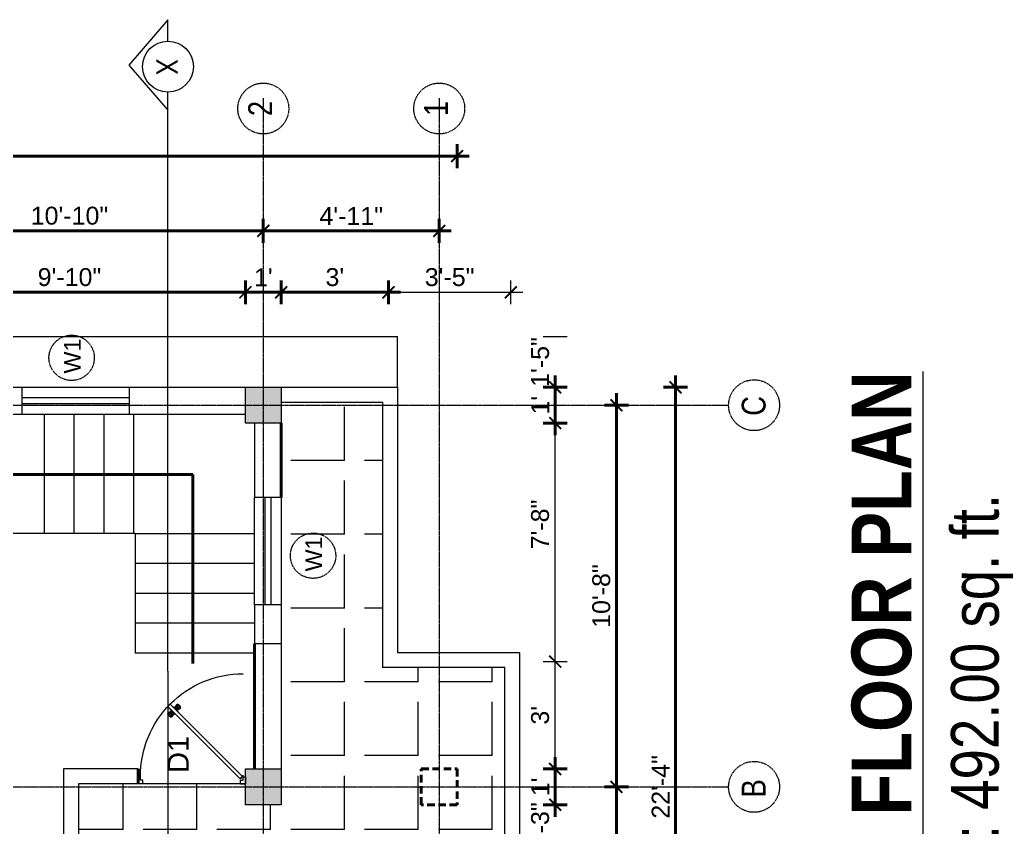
# Model space of a CAD drawing. Header units: inches. Extents: x 141029 to 166402, y -23568 to -18036.
# Drawn here: x 165023.8 to 165356.9, y -21848.3 to -21577.6 of the extents above; entities that cross this region are included whole.
import ezdxf

# ---------------------------------------------------------------- set-up
doc = ezdxf.new("R2010")
doc.units = ezdxf.units.IN
doc.header["$LTSCALE"] = 0.5
doc.header["$MEASUREMENT"] = 0
doc.header["$PDMODE"] = 66
doc.linetypes.add('CENTER', pattern=[2, 1.25, -0.25, 0.25, -0.25])
doc.linetypes.add('HIDDEN', pattern=[0.375, 0.25, -0.125])
for name, color, linetype, lineweight in [('Annotate-Lite.w', 177, 'Continuous', 9), ('Annotations-Bold.w', 177, 'Continuous', 13), ('DOOR & WIN', 1, 'Continuous', 25), ('PUERTAS', 7, 'Continuous', 9), ('TEXT', 220, 'Continuous', 9), ('Text-100.w', 254, 'Continuous', 9), ('wall', 1, 'Continuous', 40)]:
    doc.layers.add(name, color=color, linetype=linetype, lineweight=lineweight)
doc.styles.add('ARAIL', font='ARIALN.TTF')
doc.styles.add('arial', font='arial.ttf')
doc.styles.add('DIMTEXT', font='arial.ttf', dxfattribs={"height": 6})
doc.styles.add('gaurav', font='arial.ttf')
doc.styles.get("Standard").update_dxf_attribs({"font": 'arial.ttf'})
doc.dimstyles.new('1 by 96', dxfattribs={"dimtxt": 6, "dimasz": 4, "dimexe": 4, "dimexo": 4, "dimgap": 2, "dimtad": 1, "dimdec": 0, "dimzin": 0, "dimdsep": 46, "dimlunit": 4, "dimtxsty": 'Standard', "dimblk": 'ARCHTICK', "dimcen": 0, "dimdle": 4, "dimadec": 0, "dimazin": 0, "dimtfac": 1, "dimtdec": 0, "dimtix": 1, "dimtofl": 0, "dimtmove": 1, "dimatfit": 3, "dimldrblk": 'ARCHTICK', "dimfxl": 4, "dimfxlon": 1, "dimtolj": 1, "dimtzin": 0, "dimlwd": -1, "dimlwe": -1, "dimarcsym": 0})

# ---------------------------------------------------------------- blocks, each defined once
blk = doc.blocks.new('3ft')
at = {"layer": 'PUERTAS', "color": 6}
for p, q in [((1.01, 2.52), (25.23, 26.74)), ((26.05, 25.92), (25.23, 26.74)), ((26.05, 25.92), (1.77, 1.64)), ((0, 2.4), (0, 0)), ((0.72, 2.4), (0, 2.4)), ((1.6, 0), (0, 0)), ((0.72, 1.52), (0.72, 2.44)), ((0.8, 1.52), (0.72, 1.52)), ((0.8, 1.52), (0.8, 2.41)), ((0.8, 1.2), (0.8, 1.52)), ((1.6, 1.2), (0.8, 1.2)), ((1.57, 1.84), (0.94, 2.47)), ((1.63, 1.89), (0.97, 2.55)), ((1.63, 1.89), (1.57, 1.84)), ((1.77, 1.64), (1.57, 1.84)), ((1.6, 0), (1.6, 1.2)), ((34.4, 0), (34.4, 1.2)), ((34.4, 1.2), (35.2, 1.2)), ((34.4, 0), (36, 0)), ((35.2, 1.2), (35.2, 2.4)), ((35.2, 2.4), (36, 2.4)), ((36, 0), (36, 2.4))]:
    blk.add_line(p, q, dxfattribs=at)
at = {"layer": 'PUERTAS', "color": 1}
for p, q in [((22.58, 26.7), (22.14, 26.26)), ((22.67, 26.73), (22.17, 26.23)), ((22.61, 26.67), (22.58, 26.7)), ((23.45, 25.91), (22.79, 26.73)), ((21.67, 25.73), (22.17, 26.23)), ((22.49, 24.95), (21.67, 25.61)), ((21.7, 25.82), (22.14, 26.26)), ((21.73, 25.79), (21.7, 25.82)), ((22.6, 24.96), (23.02, 25.38)), ((22.61, 24.25), (22.92, 24.72)), ((22.62, 24.13), (22.61, 24.14)), ((22.7, 25.07), (22.71, 25.06)), ((22.82, 25.06), (23.08, 25.32)), ((22.94, 24.95), (22.83, 25.07)), ((22.92, 24.72), (22.92, 24.72)), ((22.93, 24.94), (23.19, 25.21)), ((22.93, 24.84), (22.93, 24.83)), ((23.44, 25.81), (23.02, 25.38)), ((23.34, 25.58), (23.08, 25.32)), ((23.46, 25.47), (23.19, 25.21)), ((23.33, 25.7), (23.34, 25.69)), ((23.45, 25.46), (23.33, 25.57)), ((23.56, 23.3), (24.03, 23.61)), ((23.57, 25.47), (23.57, 25.47)), ((24.15, 25.79), (23.68, 25.48)), ((23.68, 25.48), (23.68, 25.48)), ((24.03, 23.61), (24.03, 23.62)), ((24.14, 23.62), (24.14, 23.62)), ((24.25, 23.62), (24.51, 23.89)), ((24.27, 25.78), (24.26, 25.79)), ((24.26, 23.29), (24.69, 23.71)), ((24.26, 23.63), (24.37, 23.52)), ((24.37, 23.52), (24.63, 23.77)), ((24.37, 23.4), (24.37, 23.4)), ((24.78, 24.15), (24.51, 23.89)), ((24.89, 24.03), (24.63, 23.77)), ((25.11, 24.14), (24.69, 23.71)), ((24.77, 24.14), (24.88, 24.03)), ((24.79, 24.38), (24.78, 24.37)), ((24.78, 24.26), (24.78, 24.26)), ((25.1, 24.84), (24.79, 24.38)), ((25, 24.03), (25, 24.03)), ((25.09, 24.96), (25.1, 24.95)), ((25.22, 24.14), (26.03, 23.48)), ((26.04, 23.37), (25.54, 22.86)), ((23.44, 23.31), (23.45, 23.3)), ((24.26, 23.18), (24.92, 22.37)), ((25.04, 22.36), (25.54, 22.86)), ((25.1, 22.42), (25.13, 22.39)), ((25.13, 22.39), (25.57, 22.83)), ((26.01, 23.27), (25.57, 22.83)), ((25.98, 23.3), (26.01, 23.27))]:
    blk.add_line(p, q, dxfattribs=at)
at = {"layer": 'PUERTAS', "color": 8}
for p, q in [((23.41, 25.77), (22.65, 26.71)), ((23.46, 25.83), (22.72, 26.75)), ((22.57, 24.94), (21.65, 25.68)), ((22.63, 24.99), (21.69, 25.75)), ((22.74, 25.1), (21.84, 25.9)), ((22.13, 26.28), (21.98, 26.13)), ((22.88, 25.24), (22.01, 26.06)), ((22.13, 26.28), (22.27, 26.42)), ((22.29, 26.41), (22.27, 26.42)), ((23.16, 25.52), (22.34, 26.39)), ((23.3, 25.66), (22.5, 26.56)), ((22.69, 24.32), (23.02, 24.83)), ((22.95, 24.96), (22.84, 25.07)), ((22.98, 24.99), (22.86, 25.1)), ((23.03, 25.04), (22.91, 25.15)), ((22.91, 24.53), (23.1, 24.91)), ((23.11, 25.12), (22.99, 25.23)), ((23.13, 24.76), (23.18, 24.99)), ((23.28, 25.3), (23.17, 25.41)), ((23.36, 25.37), (23.25, 25.49)), ((23.31, 24.94), (23.28, 25.08)), ((23.41, 25.43), (23.3, 25.54)), ((23.46, 25.09), (23.32, 25.13)), ((23.44, 25.45), (23.33, 25.56)), ((23.64, 25.27), (23.41, 25.22)), ((23.87, 25.49), (23.49, 25.3)), ((24.08, 25.71), (23.57, 25.38)), ((23.63, 23.38), (24.14, 23.72)), ((23.84, 23.6), (24.22, 23.79)), ((24.07, 23.82), (24.3, 23.88)), ((24.25, 24), (24.39, 23.97)), ((24.27, 23.64), (24.38, 23.53)), ((24.3, 23.67), (24.41, 23.56)), ((24.3, 23.32), (25.06, 22.38)), ((24.35, 23.72), (24.46, 23.61)), ((24.4, 24.15), (24.43, 24.01)), ((24.41, 23.43), (25.2, 22.53)), ((24.43, 23.8), (24.54, 23.69)), ((24.58, 24.33), (24.52, 24.1)), ((24.55, 23.57), (25.37, 22.7)), ((24.6, 23.97), (24.72, 23.86)), ((24.8, 24.56), (24.61, 24.18)), ((25.02, 24.77), (24.68, 24.26)), ((24.68, 24.05), (24.79, 23.94)), ((24.73, 24.1), (24.85, 23.99)), ((24.76, 24.13), (24.87, 24.02)), ((24.83, 23.85), (25.7, 23.03)), ((24.97, 23.99), (25.87, 23.2)), ((25.08, 24.1), (26.02, 23.34)), ((25.14, 24.15), (26.06, 23.41)), ((24.25, 23.26), (24.99, 22.34)), ((25.58, 22.82), (25.43, 22.67)), ((25.58, 22.82), (25.73, 22.97)), ((25.72, 22.98), (25.73, 22.97)), ((0, 0), (36, 0))]:
    blk.add_line(p, q, dxfattribs=at)
at = {"layer": 'PUERTAS', "color": 2}
for p, q in [((21.99, 26.11), (21.98, 26.13)), ((25.42, 22.68), (25.43, 22.67))]:
    blk.add_line(p, q, dxfattribs=at)
at = {"layer": 'PUERTAS', "color": 6}
for radius in [0.155, 0.0752]:
    blk.add_circle((0.82, 2.56), radius, dxfattribs=at)
blk.add_arc((0.82, 2.56), 34.38, 359.7285, 90.0333, dxfattribs=at)
at = {"layer": 'PUERTAS', "color": 1}
for centre, start, end in [((22.73, 26.68), 38.9236, 135), ((22.54, 25.01), 231.0764, 315), ((22.67, 24.2), 135, 225), ((22.77, 25.12), 225, 315), ((22.99, 24.89), 135, 219.7428), ((22.87, 24.78), 315, 39.7428), ((23.28, 25.63), 315, 45), ((23.39, 25.86), 315, 38.9236), ((23.51, 25.41), 50.2572, 135), ((23.62, 25.53), 230.2572, 315), ((24.09, 23.56), 50.2572, 135), ((24.2, 23.68), 230.2572, 315), ((24.2, 25.73), 45, 135), ((24.42, 23.46), 135, 225), ((24.84, 24.31), 135, 219.7428), ((24.72, 24.21), 315, 39.7428), ((24.94, 23.98), 45, 135), ((25.04, 24.89), 315, 45), ((25.17, 24.08), 51.0764, 135), ((25.98, 23.42), 315, 51.0764), ((23.51, 23.36), 225, 315), ((24.32, 23.23), 135, 218.9236), ((24.98, 22.42), 218.9236, 315)]:
    blk.add_arc(centre, 0.08, start, end, dxfattribs=at)
blk = doc.blocks.new('*U217')
at = {"color": 3}
blk.add_blockref('3ft', (0, 0), dxfattribs=at)
blk = doc.blocks.new('_ArchTick')
at = {"color": 0, "linetype": 'ByBlock', "const_width": 0.15}
blk.add_lwpolyline([(-0.5, -0.5), (0.5, 0.5)], dxfattribs=at)
blk = doc.blocks.new('*D634')
at = {"layer": 'Defpoints', "color": 0, "transparency": 16777216}
for p in [(165099.43, -21668.94), (164981.43, -21700.81), (165099.43, -21700.81)]:
    blk.add_point(p, dxfattribs=at)
at = {"layer": 'wall', "color": 0, "transparency": 16777216}
for p, q in [((164981.43, -21672.94), (164981.43, -21664.94)), ((165099.43, -21672.94), (165099.43, -21664.94)), ((164977.43, -21668.94), (165103.43, -21668.94))]:
    blk.add_line(p, q, dxfattribs=at)
at = {"layer": 'wall', "color": 0, "transparency": 16777216, "xscale": 4, "yscale": 4, "zscale": 4, "rotation": 180}
blk.add_blockref('_ArchTick', (164981.43, -21668.94), dxfattribs=at)
at = {"layer": 'wall', "color": 0, "transparency": 16777216, "xscale": 4, "yscale": 4, "zscale": 4}
blk.add_blockref('_ArchTick', (165099.43, -21668.94), dxfattribs=at)
at = {"layer": 'wall', "color": 0, "transparency": 16777216, "insert": (165040.43, -21663.88), "char_height": 6, "attachment_point": 5}
blk.add_mtext('\\A1;9\'-10"', dxfattribs=at)
blk = doc.blocks.new('*D635')
at = {"layer": 'Defpoints', "color": 0, "transparency": 16777216}
for p in [(165111.43, -21668.94), (165099.43, -21700.81), (165111.43, -21700.81)]:
    blk.add_point(p, dxfattribs=at)
at = {"layer": 'wall', "color": 0, "transparency": 16777216}
for p, q in [((165099.43, -21672.94), (165099.43, -21664.94)), ((165111.43, -21672.94), (165111.43, -21664.94)), ((165095.43, -21668.94), (165115.43, -21668.94))]:
    blk.add_line(p, q, dxfattribs=at)
at = {"layer": 'wall', "color": 0, "transparency": 16777216, "xscale": 4, "yscale": 4, "zscale": 4, "rotation": 180}
blk.add_blockref('_ArchTick', (165099.43, -21668.94), dxfattribs=at)
at = {"layer": 'wall', "color": 0, "transparency": 16777216, "xscale": 4, "yscale": 4, "zscale": 4}
blk.add_blockref('_ArchTick', (165111.43, -21668.94), dxfattribs=at)
at = {"layer": 'wall', "color": 0, "transparency": 16777216, "insert": (165105.43, -21663.93), "char_height": 6, "attachment_point": 5}
blk.add_mtext("\\A1;1'", dxfattribs=at)
blk = doc.blocks.new('*D637')
at = {"layer": 'Defpoints', "color": 0, "transparency": 16777216}
for p in [(165105.43, -21648.34), (164975.43, -21700.81), (165105.43, -21700.81)]:
    blk.add_point(p, dxfattribs=at)
at = {"layer": 'wall', "color": 0, "transparency": 16777216}
for p, q in [((164975.43, -21652.34), (164975.43, -21644.34)), ((165105.43, -21652.34), (165105.43, -21644.34)), ((164971.43, -21648.34), (165109.43, -21648.34))]:
    blk.add_line(p, q, dxfattribs=at)
at = {"layer": 'wall', "color": 0, "transparency": 16777216, "xscale": 4, "yscale": 4, "zscale": 4, "rotation": 180}
blk.add_blockref('_ArchTick', (164975.43, -21648.34), dxfattribs=at)
at = {"layer": 'wall', "color": 0, "transparency": 16777216, "xscale": 4, "yscale": 4, "zscale": 4}
blk.add_blockref('_ArchTick', (165105.43, -21648.34), dxfattribs=at)
at = {"layer": 'wall', "color": 0, "transparency": 16777216, "insert": (165040.43, -21643.28), "char_height": 6, "attachment_point": 5}
blk.add_mtext('\\A1;10\'-10"', dxfattribs=at)
blk = doc.blocks.new('*D638')
at = {"layer": 'Defpoints', "color": 0, "transparency": 16777216}
for p in [(165164.43, -21648.34), (165105.43, -21700.81), (165164.43, -21828.81)]:
    blk.add_point(p, dxfattribs=at)
at = {"layer": 'wall', "color": 0, "transparency": 16777216}
for p, q in [((165105.43, -21652.34), (165105.43, -21644.34)), ((165164.43, -21652.34), (165164.43, -21644.34)), ((165101.43, -21648.34), (165168.43, -21648.34))]:
    blk.add_line(p, q, dxfattribs=at)
at = {"layer": 'wall', "color": 0, "transparency": 16777216, "xscale": 4, "yscale": 4, "zscale": 4, "rotation": 180}
blk.add_blockref('_ArchTick', (165105.43, -21648.34), dxfattribs=at)
at = {"layer": 'wall', "color": 0, "transparency": 16777216, "xscale": 4, "yscale": 4, "zscale": 4}
blk.add_blockref('_ArchTick', (165164.43, -21648.34), dxfattribs=at)
at = {"layer": 'wall', "color": 0, "transparency": 16777216, "insert": (165134.93, -21643.33), "char_height": 6, "attachment_point": 5}
blk.add_mtext('\\A1;4\'-11"', dxfattribs=at)
blk = doc.blocks.new('*D639')
at = {"layer": 'Defpoints', "color": 0, "transparency": 16777216}
for p in [(164823.43, -21623.26), (164823.43, -21828.81), (165170.43, -21828.81)]:
    blk.add_point(p, dxfattribs=at)
at = {"layer": 'wall', "color": 0, "transparency": 16777216}
for p, q in [((164823.43, -21627.26), (164823.43, -21619.26)), ((165170.43, -21627.26), (165170.43, -21619.26)), ((165174.43, -21623.26), (164819.43, -21623.26))]:
    blk.add_line(p, q, dxfattribs=at)
at = {"layer": 'wall', "color": 0, "transparency": 16777216, "xscale": 4, "yscale": 4, "zscale": 4, "rotation": 180}
blk.add_blockref('_ArchTick', (164823.43, -21623.26), dxfattribs=at)
at = {"layer": 'wall', "color": 0, "transparency": 16777216, "xscale": 4, "yscale": 4, "zscale": 4}
blk.add_blockref('_ArchTick', (165170.43, -21623.26), dxfattribs=at)
at = {"layer": 'wall', "color": 0, "transparency": 16777216, "insert": (164996.93, -21618.19), "char_height": 6, "attachment_point": 5}
blk.add_mtext('\\A1;28\'-11"', dxfattribs=at)
blk = doc.blocks.new('*D643')
at = {"layer": 'Defpoints', "color": 0, "transparency": 16777216}
for p in [(165170.43, -21840.81), (165203.34, -21840.81), (165170.43, -21855.81)]:
    blk.add_point(p, dxfattribs=at)
at = {"layer": 'wall', "color": 0, "transparency": 16777216}
for p, q in [((165199.34, -21840.81), (165207.34, -21840.81)), ((165199.34, -21855.81), (165207.34, -21855.81))]:
    blk.add_line(p, q, dxfattribs=at)
at = {"layer": 'wall', "color": 0, "transparency": 16777216, "insert": (165198.28, -21848.31), "char_height": 6, "attachment_point": 5, "rotation": 90}
blk.add_mtext('\\A1;1\'-3"', dxfattribs=at)
blk = doc.blocks.new('*D644')
at = {"layer": 'Defpoints', "color": 0, "transparency": 16777216}
for p in [(165170.43, -21828.81), (165203.34, -21828.81), (165170.43, -21840.81)]:
    blk.add_point(p, dxfattribs=at)
at = {"layer": 'wall', "color": 0, "transparency": 16777216}
for p, q in [((165203.34, -21844.81), (165203.34, -21824.81)), ((165199.34, -21828.81), (165207.34, -21828.81)), ((165199.34, -21840.81), (165207.34, -21840.81))]:
    blk.add_line(p, q, dxfattribs=at)
at = {"layer": 'wall', "color": 0, "transparency": 16777216, "xscale": 4, "yscale": 4, "zscale": 4}
for p, rotation in [((165203.34, -21828.81), 90), ((165203.34, -21840.81), 270)]:
    blk.add_blockref('_ArchTick', p, dxfattribs=dict(at, rotation=rotation))
at = {"layer": 'wall', "color": 0, "transparency": 16777216, "insert": (165198.33, -21834.81), "char_height": 6, "attachment_point": 5, "rotation": 90}
blk.add_mtext("\\A1;1'", dxfattribs=at)
blk = doc.blocks.new('*D645')
at = {"layer": 'Defpoints', "color": 0, "transparency": 16777216}
for p in [(165111.43, -21700.81), (165203.34, -21700.81), (165111.43, -21712.81)]:
    blk.add_point(p, dxfattribs=at)
at = {"layer": 'wall', "color": 0, "transparency": 16777216}
for p, q in [((165203.34, -21716.81), (165203.34, -21696.81)), ((165199.34, -21700.81), (165207.34, -21700.81)), ((165199.34, -21712.81), (165207.34, -21712.81))]:
    blk.add_line(p, q, dxfattribs=at)
at = {"layer": 'wall', "color": 0, "transparency": 16777216, "xscale": 4, "yscale": 4, "zscale": 4}
for p, rotation in [((165203.34, -21700.81), 90), ((165203.34, -21712.81), 270)]:
    blk.add_blockref('_ArchTick', p, dxfattribs=dict(at, rotation=rotation))
at = {"layer": 'wall', "color": 0, "transparency": 16777216, "insert": (165198.33, -21706.81), "char_height": 6, "attachment_point": 5, "rotation": 90}
blk.add_mtext("\\A1;1'", dxfattribs=at)
blk = doc.blocks.new('*D646')
at = {"layer": 'Defpoints', "color": 0, "transparency": 16777216}
for p in [(165170.43, -21834.81), (165223.86, -21834.81), (165170.43, -21962.81)]:
    blk.add_point(p, dxfattribs=at)
at = {"layer": 'wall', "color": 0, "transparency": 16777216}
for p, q in [((165223.86, -21966.81), (165223.86, -21830.81)), ((165219.86, -21834.81), (165227.86, -21834.81)), ((165219.86, -21962.81), (165227.86, -21962.81))]:
    blk.add_line(p, q, dxfattribs=at)
at = {"layer": 'wall', "color": 0, "transparency": 16777216, "xscale": 4, "yscale": 4, "zscale": 4}
for p, rotation in [((165223.86, -21834.81), 90), ((165223.86, -21962.81), 270)]:
    blk.add_blockref('_ArchTick', p, dxfattribs=dict(at, rotation=rotation))
at = {"layer": 'wall', "color": 0, "transparency": 16777216, "insert": (165218.8, -21898.81), "char_height": 6, "attachment_point": 5, "rotation": 90}
blk.add_mtext('\\A1;10\'-8"', dxfattribs=at)
blk = doc.blocks.new('*D647')
at = {"layer": 'Defpoints', "color": 0, "transparency": 16777216}
for p in [(165111.43, -21706.81), (165223.86, -21706.81), (165170.43, -21834.81)]:
    blk.add_point(p, dxfattribs=at)
at = {"layer": 'wall', "color": 0, "transparency": 16777216}
for p, q in [((165223.86, -21838.81), (165223.86, -21702.81)), ((165219.86, -21706.81), (165227.86, -21706.81)), ((165219.86, -21834.81), (165227.86, -21834.81))]:
    blk.add_line(p, q, dxfattribs=at)
at = {"layer": 'wall', "color": 0, "transparency": 16777216, "xscale": 4, "yscale": 4, "zscale": 4}
for p, rotation in [((165223.86, -21706.81), 90), ((165223.86, -21834.81), 270)]:
    blk.add_blockref('_ArchTick', p, dxfattribs=dict(at, rotation=rotation))
at = {"layer": 'wall', "color": 0, "transparency": 16777216, "insert": (165218.8, -21770.81), "char_height": 6, "attachment_point": 5, "rotation": 90}
blk.add_mtext('\\A1;10\'-8"', dxfattribs=at)
blk = doc.blocks.new('*D648')
at = {"layer": 'Defpoints', "color": 0, "transparency": 16777216}
for p in [(165111.43, -21700.81), (165243.69, -21700.81), (165170.43, -21968.81)]:
    blk.add_point(p, dxfattribs=at)
at = {"layer": 'wall', "color": 0, "transparency": 16777216}
for p, q in [((165243.69, -21972.81), (165243.69, -21696.81)), ((165239.69, -21700.81), (165247.69, -21700.81)), ((165239.69, -21968.81), (165247.69, -21968.81))]:
    blk.add_line(p, q, dxfattribs=at)
at = {"layer": 'wall', "color": 0, "transparency": 16777216, "xscale": 4, "yscale": 4, "zscale": 4}
for p, rotation in [((165243.69, -21700.81), 90), ((165243.69, -21968.81), 270)]:
    blk.add_blockref('_ArchTick', p, dxfattribs=dict(at, rotation=rotation))
at = {"layer": 'wall', "color": 0, "transparency": 16777216, "insert": (165238.68, -21834.81), "char_height": 6, "attachment_point": 5, "rotation": 90}
blk.add_mtext('\\A1;22\'-4"', dxfattribs=at)
blk = doc.blocks.new('*D653')
at = {"layer": 'Defpoints', "color": 0, "transparency": 16777216}
for p in [(165147.43, -21668.94), (165147.43, -21683.81), (165111.43, -21700.81)]:
    blk.add_point(p, dxfattribs=at)
at = {"layer": 'wall', "color": 0, "transparency": 16777216}
for p, q in [((165111.43, -21672.94), (165111.43, -21664.94)), ((165147.43, -21672.94), (165147.43, -21664.94)), ((165107.43, -21668.94), (165151.43, -21668.94))]:
    blk.add_line(p, q, dxfattribs=at)
at = {"layer": 'wall', "color": 0, "transparency": 16777216, "xscale": 4, "yscale": 4, "zscale": 4, "rotation": 180}
blk.add_blockref('_ArchTick', (165111.43, -21668.94), dxfattribs=at)
at = {"layer": 'wall', "color": 0, "transparency": 16777216, "xscale": 4, "yscale": 4, "zscale": 4}
blk.add_blockref('_ArchTick', (165147.43, -21668.94), dxfattribs=at)
at = {"layer": 'wall', "color": 0, "transparency": 16777216, "insert": (165129.43, -21663.88), "char_height": 6, "attachment_point": 5}
blk.add_mtext("\\A1;3'", dxfattribs=at)
blk = doc.blocks.new('*D654')
at = {"layer": 'Annotate-Lite.w', "color": 0, "transparency": 16777216}
for p, q in [((165147.43, -21672.94), (165147.43, -21664.94)), ((165188.43, -21672.94), (165188.43, -21664.94)), ((165143.43, -21668.94), (165192.43, -21668.94))]:
    blk.add_line(p, q, dxfattribs=at)
at = {"layer": 'Defpoints', "color": 0, "transparency": 16777216}
for p in [(165188.43, -21668.94), (165147.43, -21683.81), (165188.43, -21792.81)]:
    blk.add_point(p, dxfattribs=at)
at = {"layer": 'Annotate-Lite.w', "color": 0, "transparency": 16777216, "xscale": 4, "yscale": 4, "zscale": 4, "rotation": 180}
blk.add_blockref('_ArchTick', (165147.43, -21668.94), dxfattribs=at)
at = {"layer": 'Annotate-Lite.w', "color": 0, "transparency": 16777216, "xscale": 4, "yscale": 4, "zscale": 4}
blk.add_blockref('_ArchTick', (165188.43, -21668.94), dxfattribs=at)
at = {"layer": 'Annotate-Lite.w', "color": 0, "transparency": 16777216, "insert": (165167.93, -21663.88), "char_height": 6, "attachment_point": 5}
blk.add_mtext('\\A1;3\'-5"', dxfattribs=at)
blk = doc.blocks.new('*D655')
at = {"layer": 'Annotate-Lite.w', "color": 0, "transparency": 16777216}
for p, q in [((165203.34, -21832.81), (165203.34, -21788.81)), ((165199.34, -21792.81), (165207.34, -21792.81)), ((165199.34, -21828.81), (165207.34, -21828.81))]:
    blk.add_line(p, q, dxfattribs=at)
at = {"layer": 'Defpoints', "color": 0, "transparency": 16777216}
for p in [(165188.43, -21792.81), (165203.34, -21792.81), (165170.43, -21828.81)]:
    blk.add_point(p, dxfattribs=at)
at = {"layer": 'Annotate-Lite.w', "color": 0, "transparency": 16777216, "xscale": 4, "yscale": 4, "zscale": 4}
for p, rotation in [((165203.34, -21792.81), 90), ((165203.34, -21828.81), 270)]:
    blk.add_blockref('_ArchTick', p, dxfattribs=dict(at, rotation=rotation))
at = {"layer": 'Annotate-Lite.w', "color": 0, "transparency": 16777216, "insert": (165198.28, -21810.81), "char_height": 6, "attachment_point": 5, "rotation": 90}
blk.add_mtext("\\A1;3'", dxfattribs=at)
blk = doc.blocks.new('*D656')
at = {"layer": 'Annotate-Lite.w', "color": 0, "transparency": 16777216}
for p, q in [((165203.34, -21796.81), (165203.34, -21696.81)), ((165199.34, -21700.81), (165207.34, -21700.81)), ((165199.34, -21792.81), (165207.34, -21792.81))]:
    blk.add_line(p, q, dxfattribs=at)
at = {"layer": 'Defpoints', "color": 0, "transparency": 16777216}
for p in [(165147.43, -21700.81), (165203.34, -21700.81), (165188.43, -21792.81)]:
    blk.add_point(p, dxfattribs=at)
at = {"layer": 'Annotate-Lite.w', "color": 0, "transparency": 16777216, "xscale": 4, "yscale": 4, "zscale": 4}
for p, rotation in [((165203.34, -21700.81), 90), ((165203.34, -21792.81), 270)]:
    blk.add_blockref('_ArchTick', p, dxfattribs=dict(at, rotation=rotation))
at = {"layer": 'Annotate-Lite.w', "color": 0, "transparency": 16777216, "insert": (165198.28, -21746.81), "char_height": 6, "attachment_point": 5, "rotation": 90}
blk.add_mtext('\\A1;7\'-8"', dxfattribs=at)
blk = doc.blocks.new('*D657')
at = {"layer": 'Annotate-Lite.w', "color": 0, "transparency": 16777216}
for p, q in [((165199.34, -21683.81), (165207.34, -21683.81)), ((165199.34, -21700.81), (165207.34, -21700.81))]:
    blk.add_line(p, q, dxfattribs=at)
at = {"layer": 'Defpoints', "color": 0, "transparency": 16777216}
for p in [(165150.43, -21683.81), (165203.34, -21683.81), (165150.43, -21700.81)]:
    blk.add_point(p, dxfattribs=at)
at = {"layer": 'Annotate-Lite.w', "color": 0, "transparency": 16777216, "insert": (165198.28, -21692.31), "char_height": 6, "attachment_point": 5, "rotation": 90}
blk.add_mtext('\\A1;1\'-5"', dxfattribs=at)

msp = doc.modelspace()

# ---------------------------------------------------------------- hatches: boundary and pattern name
at = {"layer": 'Annotations-Bold.w', "linetype": 'CENTER', "ltscale": 0.3}
h = msp.add_hatch(dxfattribs=at)
h.set_pattern_fill('ANGLE', color=0, scale=90, angle=90, style=0)
h.set_pattern_definition([(90, (143426.884, -173121.108), (-24.75, 2e-15), [18, -6.75]), (180, (143426.884, -173121.108), (-3e-15, -24.75), [18, -6.75])])
h.paths.add_polyline_path([(165111.43, -21840.81), (165099.43, -21840.81), (165099.43, -21833.94), (165099.3, -21833.81), (165097.83, -21833.81), (165063.43, -21833.81), (165043.43, -21833.81), (165043.43, -21968.81), (165043.43, -21984.81), (165186.43, -21984.81), (165186.43, -21794.81), (165145.43, -21794.81), (165145.43, -21705.81), (165111.43, -21705.81), (165111.43, -21712.81), (165111.43, -21737.81), (165111.43, -21773.81), (165111.43, -21828.81)])
h.paths.add_polyline_path([(165158.43, -21840.81), (165158.43, -21828.81), (165170.43, -21828.81), (165170.43, -21840.81)], flags=16)
h.paths.add_polyline_path([(165111.43, -21956.81), (165111.43, -21968.81), (165099.43, -21968.81), (165099.43, -21956.81)], flags=16)
h.paths.add_polyline_path([(165158.43, -21956.81), (165170.43, -21956.81), (165170.43, -21968.81), (165158.43, -21968.81)], flags=16)
h.paths.add_polyline_path([(165131.38, -21929.73), (165131.38, -21869.46), (165114.07, -21869.46), (165114.07, -21929.73)], flags=24)
at = {"layer": 'wall'}
for points in [[(165099.43, -21700.81), (165099.43, -21712.81), (165111.43, -21712.81), (165111.43, -21700.81)], [(165099.43, -21828.81), (165099.43, -21840.81), (165111.43, -21840.81), (165111.43, -21828.81)]]:
    msp.add_hatch(color=256, dxfattribs=at).paths.add_polyline_path(points)

# ---------------------------------------------------------------- linework, layer by layer
at = {"layer": 'Annotate-Lite.w', "color": 1}
for p, q in [((164981.43, -21683.81), (165150.43, -21683.81)), ((165150.43, -21700.81), (165150.43, -21683.81)), ((164981.43, -21700.81), (165024.43, -21700.81)), ((165060.43, -21700.81), (165101.43, -21700.81)), ((165111.43, -21700.81), (165150.43, -21700.81)), ((165150.43, -21700.81), (165150.43, -21789.81)), ((165111.43, -21705.81), (165145.43, -21705.81)), ((165145.43, -21705.81), (165145.43, -21794.81)), ((164981.43, -21709.81), (165024.43, -21709.81)), ((165060.43, -21709.81), (165099.43, -21709.81)), ((165102.43, -21712.81), (165102.43, -21737.81)), ((165102.43, -21773.81), (165102.43, -21786.81)), ((165111.43, -21773.81), (165111.43, -21828.81)), ((165111.43, -21786.81), (165102.43, -21786.81)), ((165191.43, -21789.81), (165150.43, -21789.81)), ((165191.43, -21989.81), (165191.43, -21789.81)), ((165186.43, -21794.81), (165145.43, -21794.81)), ((165186.43, -21984.81), (165186.43, -21794.81)), ((165063.43, -21828.81), (165038.43, -21828.81)), ((165038.43, -21828.81), (165038.43, -21833.81)), ((165038.43, -21833.81), (165038.43, -21959.81)), ((165063.43, -21833.81), (165043.43, -21833.81)), ((165043.43, -21833.81), (165043.43, -21968.81)), ((165191.43, -21989.81), (165191.43, -21840.81))]:
    msp.add_line(p, q, dxfattribs=at)
at = {"layer": 'Annotate-Lite.w', "color": 3}
for p, q in [((165024.43, -21700.81), (165060.43, -21700.81)), ((165024.43, -21700.81), (165024.43, -21709.81)), ((165060.43, -21700.81), (165060.43, -21709.81)), ((165060.43, -21704.31), (165024.43, -21704.31)), ((165060.43, -21706.31), (165024.43, -21706.31)), ((165024.43, -21709.81), (165060.43, -21709.81)), ((165111.43, -21737.81), (165102.43, -21737.81)), ((165102.43, -21773.81), (165102.43, -21737.81)), ((165105.93, -21737.81), (165105.93, -21773.81)), ((165107.93, -21737.81), (165107.93, -21773.81)), ((165111.43, -21737.81), (165111.43, -21773.81)), ((165111.43, -21773.81), (165102.43, -21773.81))]:
    msp.add_line(p, q, dxfattribs=at)
at = {"layer": 'Annotate-Lite.w'}
for p, q in [((165031.93, -21709.81), (165031.93, -21749.81)), ((165041.93, -21709.81), (165041.93, -21749.81)), ((165051.93, -21709.81), (165051.93, -21749.81)), ((165061.93, -21709.81), (165061.93, -21749.81)), ((165062.43, -21749.81), (165021.43, -21749.81)), ((165062.43, -21749.81), (165102.43, -21749.81)), ((165062.43, -21749.81), (165062.43, -21789.81)), ((165062.43, -21759.81), (165102.43, -21759.81)), ((165062.43, -21769.81), (165102.43, -21769.81)), ((165062.43, -21779.81), (165102.43, -21779.81)), ((165102.43, -21786.81), (165102.43, -21789.81)), ((165062.43, -21789.81), (165102.43, -21789.81))]:
    msp.add_line(p, q, dxfattribs=at)
for points in [[(165099.43, -21712.81), (165099.43, -21700.81), (165111.43, -21700.81), (165111.43, -21712.81)], [(165099.43, -21840.81), (165099.43, -21828.81), (165111.43, -21828.81), (165111.43, -21840.81)]]:
    msp.add_lwpolyline(points, close=True, dxfattribs=at)
at = {"layer": 'Annotations-Bold.w', "color": 0, "linetype": 'CENTER', "ltscale": 0.3}
for p, q in [((165105.43, -21603.81), (165105.43, -22068.24)), ((165164.43, -21603.81), (165164.43, -22068.24)), ((164759.25, -21706.81), (165261.48, -21706.81)), ((164759.25, -21834.81), (165261.48, -21834.81))]:
    msp.add_line(p, q, dxfattribs=at)
for centre, radius in [((165105.43, -21607.3), 8.53), ((165164.43, -21607.3), 8.53), ((165041.15, -21690.91), 7.6), ((165270.02, -21706.81), 8.53), ((165122.12, -21757.28), 7.6), ((165270.02, -21834.81), 8.53)]:
    msp.add_circle(centre, radius, dxfattribs=at)
at = {"layer": 'TEXT'}
for points in [[(165073.45, -21584.71), (165073.45, -21577.57), (165060.36, -21592.71), (165073.45, -21607.85)], [(165073.45, -21796), (165073.45, -21601.78)], [(165073.45, -21796), (165073.45, -22065.3)]]:
    msp.add_lwpolyline(points, dxfattribs=at)
msp.add_circle((165073.45, -21593.24), 8.53, dxfattribs=at)
at = {"layer": 'wall'}
for p, q in [((165111.43, -21737.81), (165111.43, -21712.81)), ((165002.9, -21730.01), (165081.77, -21730.01)), ((165081.77, -21793.38), (165081.77, -21730.01)), ((165102.43, -21828.81), (165102.43, -21786.81)), ((165063.43, -21828.81), (165063.43, -21833.81))]:
    msp.add_line(p, q, dxfattribs=at)
at = {"layer": 'wall', "linetype": 'HIDDEN', "ltscale": 20}
msp.add_lwpolyline([(165158.43, -21840.81), (165158.43, -21828.81), (165170.43, -21828.81), (165170.43, -21840.81)], close=True, dxfattribs=at)

# ---------------------------------------------------------------- block references
at = {"layer": 'DOOR & WIN', "xscale": -1}
msp.add_blockref('*U217', (165099.43, -21833.81), dxfattribs=at)

# ---------------------------------------------------------------- texts
at = {"layer": 'Annotations-Bold.w', "color": 0, "linetype": 'CENTER', "ltscale": 0.3, "attachment_point": 1, "rotation": 90}
for s, width, insert, char_height, style in [('2', 6.5393, (165100.38, -21609.85), 8, 'ARAIL'), ('1', 6.5393, (165159.38, -21609.85), 8, 'ARAIL'), ('W1', 8, (165038.6, -21696.19), 5.6, 'gaurav'), ('C', 6.5393, (165265.88, -21710.35), 8, 'ARAIL'), ('W1', 8, (165119.57, -21762.56), 5.6, 'gaurav'), ('B', 6.5393, (165265.88, -21838.35), 8, 'ARAIL')]:
    msp.add_mtext_dynamic_manual_height_columns(s, width=width, gutter_width=100, heights=[0], dxfattribs=dict(at, insert=insert, char_height=char_height, style=style))
at = {"layer": 'TEXT', "style": 'DIMTEXT'}
msp.add_text('D1', height=7, rotation=90, dxfattribs=at).set_placement((165080.42, -21830.17))
at = {"layer": 'TEXT', "insert": (165069.54, -21596.08), "char_height": 7.2, "attachment_point": 9, "rotation": 270, "style": 'ARAIL'}
msp.add_mtext_dynamic_manual_height_columns('X', width=125.4648, gutter_width=90, heights=[0], dxfattribs=at)
at = {"layer": 'Text-100.w', "insert": (165302.74, -21822.13), "char_height": 20, "width": 569.1024, "attachment_point": 2, "rotation": 90, "style": 'arial'}
msp.add_mtext('\\A1;{\\fArial Narrow|b1|i0|c0|p34;\\LSECOND FLOOR PLAN\\P\\fArial Narrow|b0|i0|c0|p34;\\H0.8x;\\lAREA : 492.00 sq. ft.}', dxfattribs=at)

# ---------------------------------------------------------------- dimensions: what is measured, and where the dimension line sits
at = {"layer": 'Annotate-Lite.w', "color": 1}
for base, p1, p2, angle, picture, middle in [((165188.43, -21668.94), (165147.43, -21683.81), (165188.43, -21792.81), 180, '*D654', (165167.93, -21663.88)), ((165203.34, -21683.81), (165150.43, -21700.81), (165150.43, -21683.81), 90, '*D657', (165198.28, -21692.31)), ((165203.34, -21700.81), (165188.43, -21792.81), (165147.43, -21700.81), 90, '*D656', (165198.28, -21746.81)), ((165203.34, -21792.81), (165170.43, -21828.81), (165188.43, -21792.81), 90, '*D655', (165198.28, -21810.81))]:
    dim = msp.add_linear_dim(base=base, p1=p1, p2=p2, angle=angle, dimstyle='1 by 96', dxfattribs=at)
    dim.commit()
    dim.dimension.update_dxf_attribs({"geometry": picture, "text_midpoint": middle})
at = {"layer": 'wall'}
for base, p1, p2, angle, picture, middle in [((164823.43, -21623.26), (165170.43, -21828.81), (164823.43, -21828.81), 180, '*D639', (164996.93, -21618.19)), ((165105.43, -21648.34), (164975.43, -21700.81), (165105.43, -21700.81), 180, '*D637', (165040.43, -21643.28)), ((165164.43, -21648.34), (165105.43, -21700.81), (165164.43, -21828.81), 180, '*D638', (165134.93, -21643.33)), ((165099.43, -21668.94), (164981.43, -21700.81), (165099.43, -21700.81), 180, '*D634', (165040.43, -21663.88)), ((165111.43, -21668.94), (165099.43, -21700.81), (165111.43, -21700.81), 180, '*D635', (165105.43, -21663.93)), ((165147.43, -21668.94), (165111.43, -21700.81), (165147.43, -21683.81), 180, '*D653', (165129.43, -21663.88)), ((165203.34, -21700.81), (165111.43, -21712.81), (165111.43, -21700.81), 90, '*D645', (165198.33, -21706.81)), ((165243.69, -21700.81), (165170.43, -21968.81), (165111.43, -21700.81), 90, '*D648', (165238.68, -21834.81)), ((165223.86, -21706.81), (165170.43, -21834.81), (165111.43, -21706.81), 90, '*D647', (165218.8, -21770.81)), ((165203.34, -21828.81), (165170.43, -21840.81), (165170.43, -21828.81), 90, '*D644', (165198.33, -21834.81)), ((165223.86, -21834.81), (165170.43, -21962.81), (165170.43, -21834.81), 90, '*D646', (165218.8, -21898.81)), ((165203.34, -21840.81), (165170.43, -21855.81), (165170.43, -21840.81), 90, '*D643', (165198.28, -21848.31))]:
    dim = msp.add_linear_dim(base=base, p1=p1, p2=p2, angle=angle, dimstyle='1 by 96', dxfattribs=at)
    dim.commit()
    dim.dimension.update_dxf_attribs({"geometry": picture, "text_midpoint": middle})

doc.saveas('drawing.dxf')
